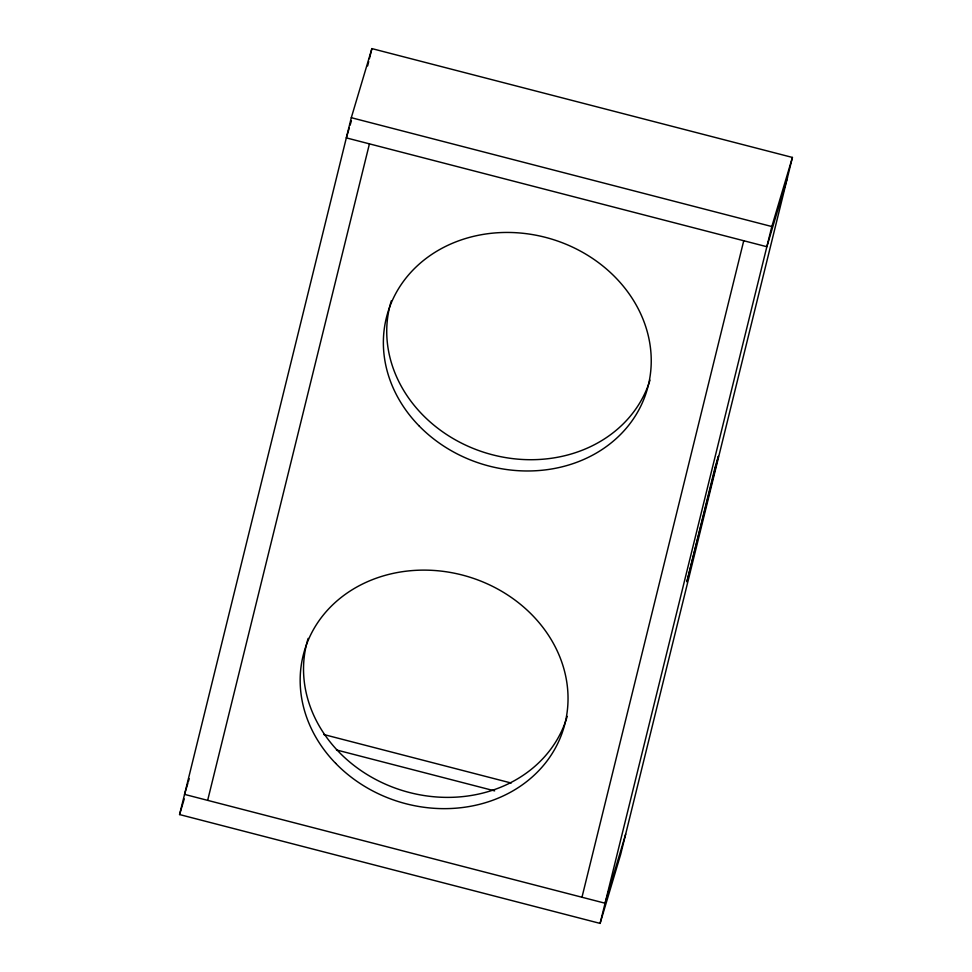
<?xml version="1.0" encoding="UTF-8"?>
<svg xmlns="http://www.w3.org/2000/svg" width="972" height="972" viewBox="0 0 972 972"><rect width="100%" height="100%" fill="white"/><g stroke="black" fill="none" stroke-linecap="round" stroke-linejoin="round"><path stroke-width="1.46" d="M179.577 814.56L351.305 117.697L371.899 48.6L792.423 157.44L620.695 854.303L600.101 923.4L179.577 814.56L184.243 798.923M367.635 65.902L368.704 61.576M369.409 58.684L371.899 48.6M207.656 800.357L369.433 143.856M581.973 897.241L743.75 240.728M600.101 923.4L771.829 226.537L792.423 157.44M349.264 128.012L346.324 137.878L766.847 246.718L787.454 177.621M350.114 125.157L351.414 120.783M187.912 783.116L184.546 794.379L605.07 903.219L625.676 834.122M188.337 781.658L189.212 778.754M351.305 117.697L771.829 226.537M323.712 734.504L511.199 783.031M336.47 749.947L494.651 790.88M649.976 380.161A135.278 117.734 16.6 0 1 485.793 452.903A135.278 117.734 16.6 0 1 391.352 300.725M567.198 716.388A135.278 117.734 16.6 0 1 403.416 790.831A135.278 117.734 16.6 0 1 308.148 638.397M715.052 467.471L686.876 581.827L718.417 456.208L715.052 467.471M418.871 425.687A135.278 117.734 16.6 0 0 645.177 395.738A135.278 117.734 16.6 0 0 487.859 233.705A135.278 117.734 16.6 0 0 418.871 425.687M335.668 763.36A135.278 117.734 16.6 0 0 561.974 733.41A135.278 117.734 16.6 0 0 404.656 571.378A135.278 117.734 16.6 0 0 335.668 763.36"/></g></svg>
